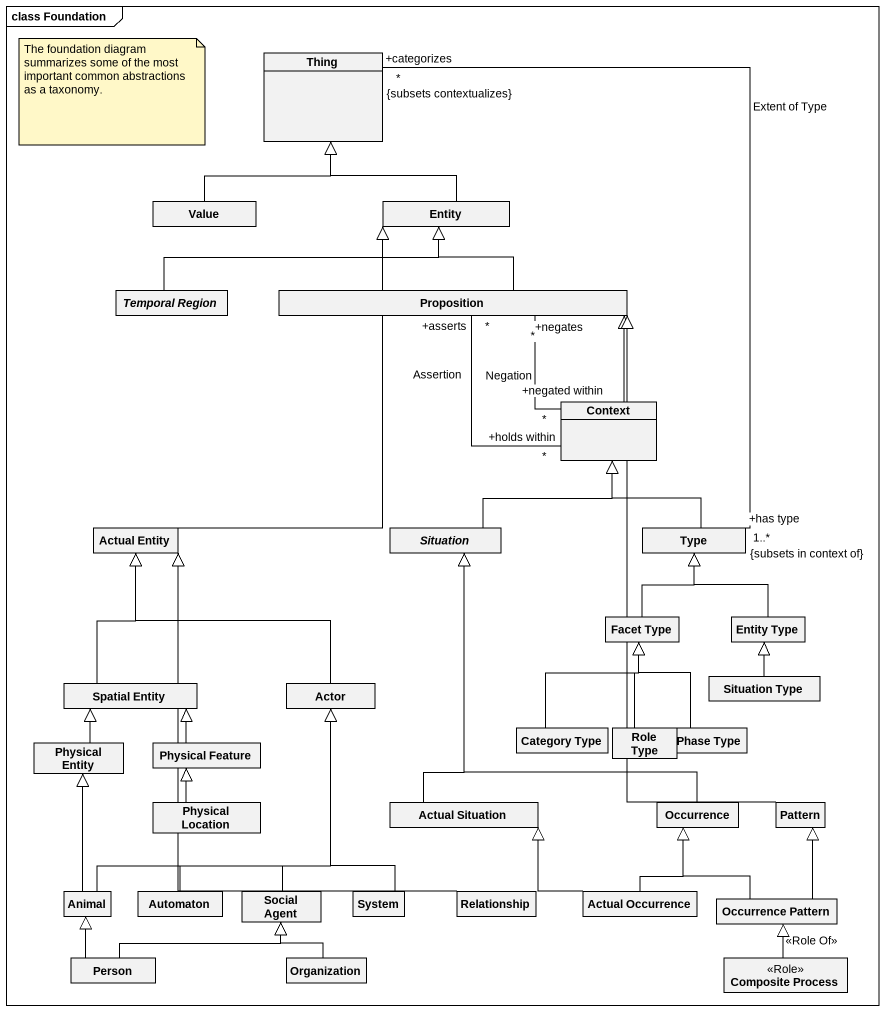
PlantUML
@startuml
mainframe class Foundation
hide circle
hide empty members
class Thing
class Value
class "Entity" as Entity_
abstract class "Temporal Region" as Temporal_Region
class Proposition
class Context
class "Actual Entity" as Actual_Entity
abstract class Situation
class Type
class "Facet Type" as Facet_Type
class "Entity Type" as Entity_Type
class "Spatial Entity" as Spatial_Entity
class "Actor" as Actor_
class "Situation Type" as Situation_Type
class "Physical Entity" as Physical_Entity
class "Physical Feature" as Physical_Feature
class "Category Type" as Category_Type
class "Role Type" as Role_Type
class "Phase Type" as Phase_Type
class "Physical Location" as Physical_Location
class "Actual Situation" as Actual_Situation
class Occurrence
class Pattern
class Animal
class Automaton
class "Social Agent" as Social_Agent
class System
class Relationship
class "Actual Occurrence" as Actual_Occurrence
class "Occurrence Pattern" as Occurrence_Pattern
class "Person" as Person_
class Organization
class "Composite Process" as Composite_Process <<Role>>
Value -up-|> Thing
Entity_ -up-|> Thing
Temporal_Region -right-|> Entity_
Proposition -up-|> Entity_
Context "+holds within\n*" -up- "+asserts\n*" Proposition : Assertion
Context "+negated within\n*" -up- "+negates\n*" Proposition : Negation
Context -up-|> Proposition
Actual_Entity -up-|> Entity_
Situation -up-|> Context
Type "+has type\n1..*\n{subsets in context of}" -up- "+categorizes\n*\n{subsets contextualizes}" Thing : Extent of Type
Type -up-|> Context
Facet_Type -up-|> Type
Entity_Type -up-|> Type
Spatial_Entity -up-|> Actual_Entity
Actor_ -up-|> Actual_Entity
Situation_Type -up-|> Entity_Type
Physical_Entity -up-|> Spatial_Entity
Physical_Feature -up-|> Spatial_Entity
Category_Type -up-|> Facet_Type
Role_Type -up-|> Facet_Type
Phase_Type -up-|> Facet_Type
Physical_Location -up-|> Physical_Feature
Actual_Situation -up-|> Situation
Occurrence -up-|> Situation
Pattern -up-|> Proposition
Animal -up-|> Actor_
Animal -up-|> Physical_Entity
Automaton -up-|> Actor_
Social_Agent -up-|> Actor_
System -up-|> Actor_
Relationship -up-|> Actual_Entity
Actual_Occurrence -left-|> Actual_Situation
Actual_Occurrence -up-|> Occurrence
Occurrence_Pattern -up-|> Occurrence
Occurrence_Pattern -up-|> Pattern
Person_ -up-|> Animal
Person_ -right-|> Social_Agent
Organization -up-|> Social_Agent
Composite_Process -up-|> Occurrence_Pattern : <<Role Of>>
note as N1
  The foundation diagram summarizes some of the most important common abstractions as a taxonomy.
end note
@enduml
